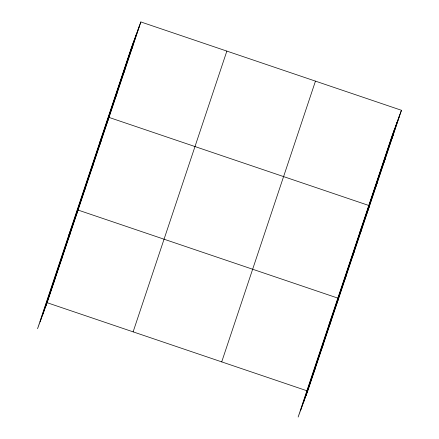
<?xml version="1.0" encoding="UTF-8"?>
<svg xmlns="http://www.w3.org/2000/svg" width="439" height="439" viewBox="0 0 439 439"><rect width="100%" height="100%" fill="white"/><g stroke="black" fill="none" stroke-linecap="round" stroke-linejoin="round"><path stroke-width="0.66" d="M40.13 321.705L133.873 40.953M42.786 314.472L136.534 33.721M45.371 307.459L139.114 26.708M140.864 21.95L131.294 47.966L37.545 328.718L47.121 302.701L140.864 21.95L401.455 110.282L307.706 391.034L298.136 417.05L391.879 136.299L401.455 110.282M133.116 331.851L226.859 51.1M221.711 361.884L315.46 81.133M300.715 410.031L394.463 129.28M303.376 402.804L397.119 122.053M305.956 395.786L399.704 115.034M131.146 50.567L132.896 45.815M123.178 74.432L124.928 69.68M115.21 98.298L116.961 93.54M99.417 143.421L108.993 117.405L368.947 205.523M99.51 145.325L101.255 140.568M91.773 168.483L93.523 163.731M84.041 191.645L85.792 186.893M68.484 236.072L78.054 210.056L338.645 298.383L329.069 324.405M68.572 237.971L70.322 233.213M60.84 261.134L62.59 256.376M53.103 284.296L54.853 279.539M391.736 138.9L393.487 134.142M383.768 162.765L385.513 158.007M375.8 186.63L377.545 181.872M360.007 231.754L369.578 205.737M360.095 233.652L361.846 228.9M352.363 256.815L354.114 252.063M344.626 279.978L346.376 275.22M329.162 326.303L330.907 321.546M321.425 349.466L323.175 344.708M313.693 372.629L315.443 367.871M47.121 302.701L307.075 390.82"/></g></svg>
